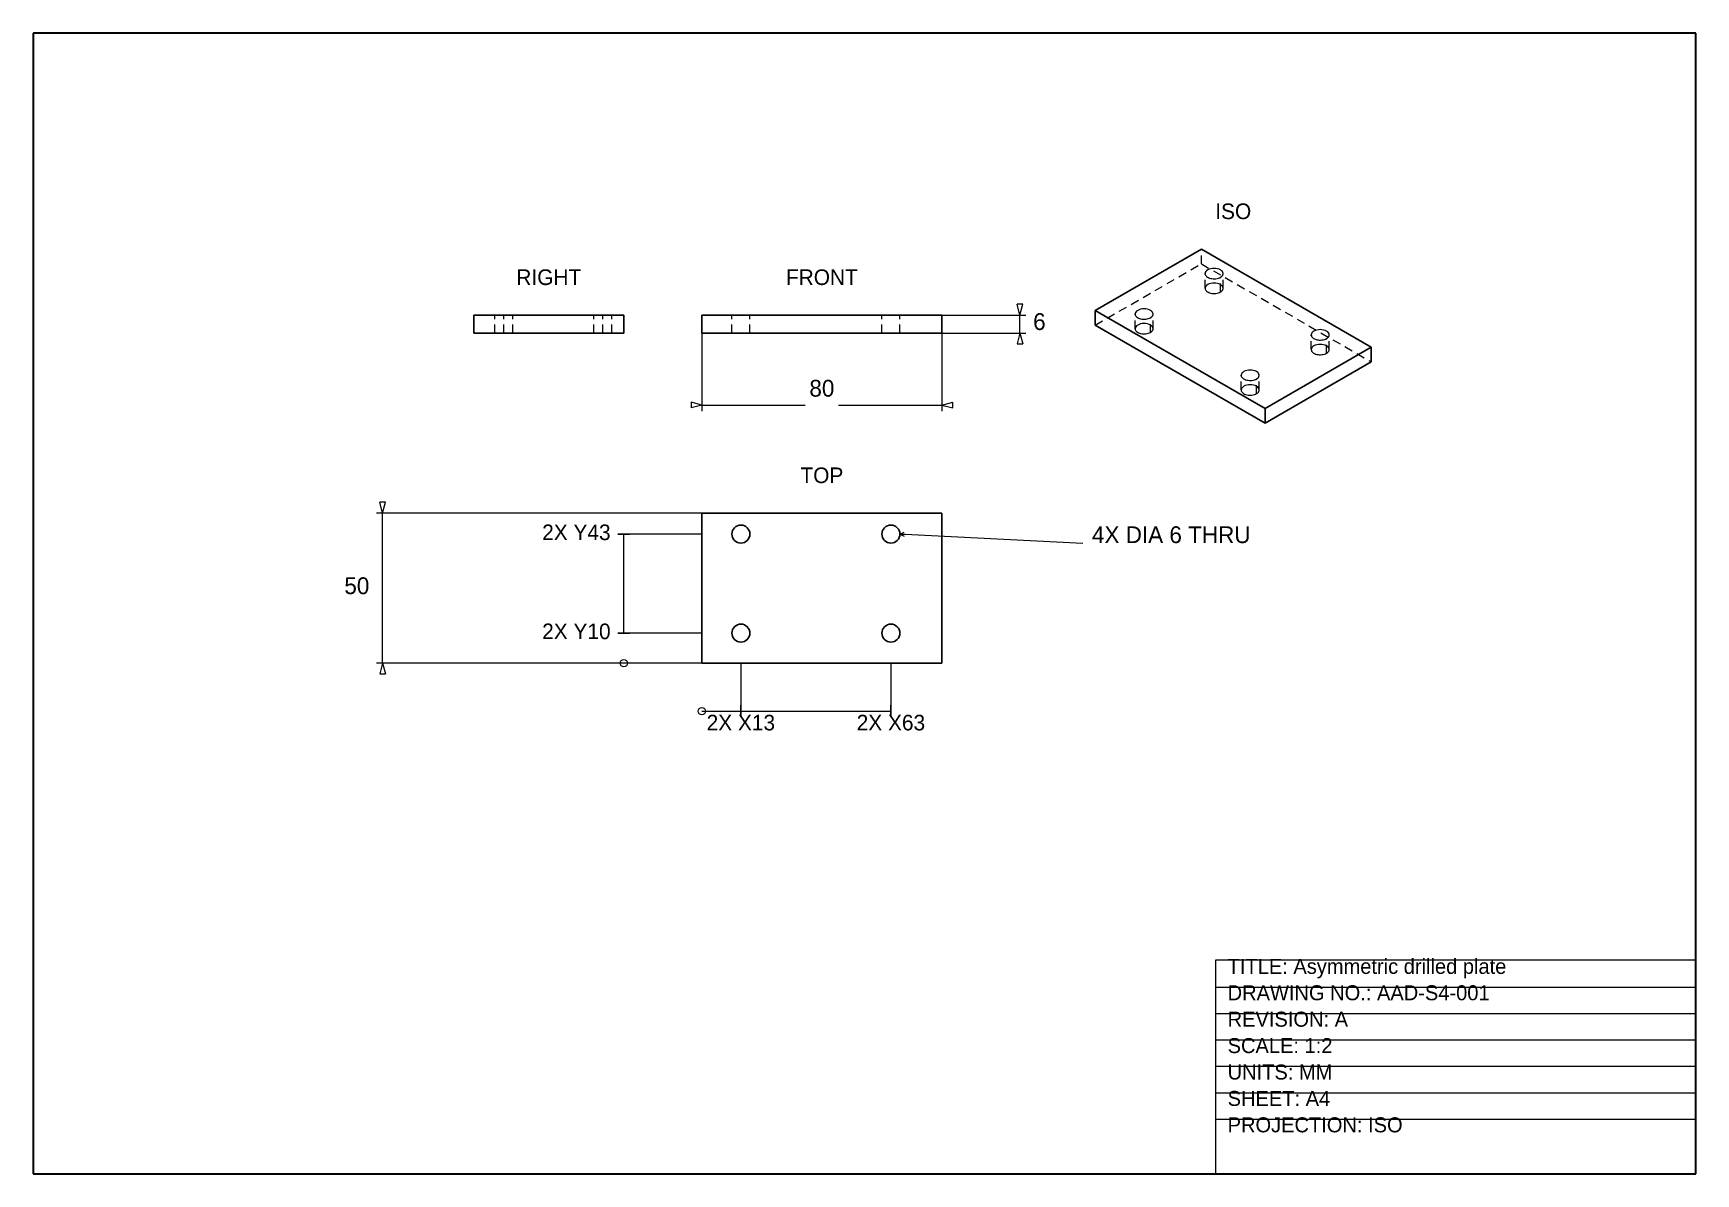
# Model space of a CAD drawing. Header units: millimetres. Extents: x 10 to 287, y 10 to 200.
import ezdxf
from ezdxf.enums import TextEntityAlignment as Align

# ---------------------------------------------------------------- set-up
doc = ezdxf.new("R2010")
doc.units = ezdxf.units.MM
doc.linetypes.add('AAD_HIDDEN', pattern=[2.3, 1.4, -0.9])
for name, color, linetype, lineweight in [('ANNOTATION', 7, 'Continuous', 18), ('BORDER', 7, 'Continuous', 18), ('DIMENSIONS', 7, 'Continuous', 18), ('HIDDEN', 8, 'Continuous', 18), ('TITLE', 7, 'Continuous', 18), ('VISIBLE', 7, 'Continuous', 18)]:
    doc.layers.add(name, color=color, linetype=linetype, lineweight=lineweight)

msp = doc.modelspace()

# ---------------------------------------------------------------- linework, layer by layer
at = {"layer": 'BORDER', "lineweight": 30}
for p, q in [((287, 200), (10, 200)), ((10, 200), (10, 10)), ((287, 10), (287, 200)), ((10, 10), (287, 10))]:
    msp.add_line(p, q, dxfattribs=at)
at = {"layer": 'DIMENSIONS', "lineweight": 13}
for p, q in [((161.4, 153.06), (175.4, 153.06)), ((174.88, 154.86), (173.92, 154.86)), ((121.4, 150.06), (121.4, 137.06)), ((161.4, 150.06), (161.4, 137.06)), ((161.4, 150.06), (175.4, 150.06)), ((173.92, 148.26), (174.88, 148.26)), ((119.6, 138.54), (119.6, 137.58)), ((163.2, 137.58), (163.2, 138.54)), ((121.4, 120.06), (67.2, 120.06)), ((68.68, 121.86), (67.72, 121.86)), ((121.4, 116.56), (107.4, 116.56)), ((154.4, 116.56), (155.11, 116.88)), ((154.4, 116.56), (155.29, 116.56)), ((154.4, 116.56), (155.11, 116.24)), ((155.29, 116.56), (184.9, 115.06)), ((121.4, 100.06), (107.4, 100.06)), ((121.4, 95.06), (67.2, 95.06)), ((127.9, 95.06), (127.9, 86.06)), ((152.9, 95.06), (152.9, 86.06)), ((67.72, 93.26), (68.68, 93.26))]:
    msp.add_line(p, q, dxfattribs=at)
at = {"layer": 'DIMENSIONS', "lineweight": 18}
for p, q in [((174.4, 153.06), (173.92, 154.86)), ((174.4, 153.06), (174.88, 154.86)), ((174.4, 150.06), (174.4, 153.06)), ((174.4, 150.06), (173.92, 148.26)), ((174.4, 150.06), (174.88, 148.26)), ((121.4, 138.06), (119.6, 138.54)), ((161.4, 138.06), (163.2, 138.54)), ((121.4, 138.06), (119.6, 137.58)), ((121.4, 138.06), (138.64, 138.06)), ((144.15, 138.06), (161.4, 138.06)), ((161.4, 138.06), (163.2, 137.58)), ((68.2, 120.06), (67.72, 121.86)), ((68.2, 120.06), (68.68, 121.86)), ((68.2, 95.06), (68.2, 120.06)), ((107.4, 116.56), (109.4, 116.56)), ((108.4, 100.06), (108.4, 116.56)), ((107.4, 100.06), (109.4, 100.06)), ((68.2, 95.06), (67.72, 93.26)), ((68.2, 95.06), (68.68, 93.26)), ((121.4, 87.06), (152.9, 87.06)), ((127.9, 86.06), (127.9, 88.06)), ((152.9, 86.06), (152.9, 88.06))]:
    msp.add_line(p, q, dxfattribs=at)
for centre in [(108.4, 95.06), (121.4, 87.06)]:
    msp.add_circle(centre, 0.6, dxfattribs=at)
at = {"layer": 'HIDDEN', "linetype": 'AAD_HIDDEN', "lineweight": 18}
for p, q in [((204.63, 161.59), (204.63, 164.04)), ((186.95, 151.39), (204.63, 161.59)), ((204.63, 161.59), (232.92, 145.26)), ((205.25, 157.51), (205.25, 159.96)), ((207.81, 156.9), (207.81, 159.35)), ((208.25, 157.51), (208.25, 159.96)), ((86.9, 150.06), (86.9, 153.06)), ((86.9, 153.06), (88.4, 153.06)), ((89.9, 153.06), (86.9, 153.06)), ((88.4, 150.06), (88.4, 153.06)), ((88.4, 153.06), (89.9, 153.06)), ((89.9, 150.06), (89.9, 153.06)), ((103.4, 150.06), (103.4, 153.06)), ((103.4, 153.06), (104.9, 153.06)), ((106.4, 153.06), (103.4, 153.06)), ((104.9, 150.06), (104.9, 153.06)), ((104.9, 153.06), (106.4, 153.06)), ((106.4, 150.06), (106.4, 153.06)), ((126.4, 150.06), (126.4, 153.06)), ((129.4, 153.06), (126.4, 153.06)), ((129.4, 150.06), (129.4, 153.06)), ((151.4, 150.06), (151.4, 153.06)), ((154.4, 153.06), (151.4, 153.06)), ((154.4, 150.06), (154.4, 153.06)), ((193.59, 150.77), (193.59, 153.22)), ((196.15, 150.16), (196.15, 152.61)), ((196.59, 150.77), (196.59, 153.22)), ((86.9, 150.06), (88.4, 150.06)), ((89.9, 150.06), (86.9, 150.06)), ((88.4, 150.06), (89.9, 150.06)), ((103.4, 150.06), (104.9, 150.06)), ((106.4, 150.06), (103.4, 150.06)), ((104.9, 150.06), (106.4, 150.06)), ((129.4, 150.06), (126.4, 150.06)), ((154.4, 150.06), (151.4, 150.06)), ((222.93, 147.3), (222.93, 149.75)), ((225.93, 147.3), (225.93, 149.75)), ((225.49, 146.69), (225.49, 149.14)), ((211.26, 140.57), (211.26, 143.02)), ((213.82, 139.96), (213.82, 142.41)), ((214.26, 140.57), (214.26, 143.02))]:
    msp.add_line(p, q, dxfattribs=at)
at = {"layer": 'HIDDEN', "linetype": 'AAD_HIDDEN', "lineweight": 15}
for points in [[(208.25, 157.51), (208.22, 157.68), (208.14, 157.84), (208, 157.99), (207.81, 158.12), (207.59, 158.23), (207.33, 158.31), (207.05, 158.36), (206.75, 158.38), (206.46, 158.36), (206.18, 158.31), (205.92, 158.23), (205.69, 158.12), (205.51, 157.99), (205.37, 157.84), (205.28, 157.68), (205.25, 157.51)], [(205.25, 157.51), (205.27, 157.38), (205.32, 157.26), (205.4, 157.14), (205.51, 157.03), (205.64, 156.93), (205.8, 156.84), (205.98, 156.77), (206.18, 156.71), (206.39, 156.67), (206.61, 156.65), (206.83, 156.65), (207.05, 156.66), (207.26, 156.7), (207.46, 156.75), (207.65, 156.82), (207.81, 156.9)], [(207.81, 156.9), (207.86, 156.93), (207.91, 156.96), (207.96, 156.99), (208, 157.03), (208.04, 157.07), (208.08, 157.1), (208.11, 157.14), (208.14, 157.18), (208.17, 157.22), (208.19, 157.26), (208.21, 157.3), (208.22, 157.34), (208.24, 157.38), (208.25, 157.43), (208.25, 157.47), (208.25, 157.51)], [(196.59, 150.77), (196.56, 150.94), (196.47, 151.11), (196.33, 151.26), (196.15, 151.39), (195.92, 151.49), (195.66, 151.57), (195.38, 151.62), (195.09, 151.64), (194.79, 151.62), (194.51, 151.57), (194.25, 151.49), (194.03, 151.39), (193.84, 151.26), (193.7, 151.11), (193.61, 150.94), (193.59, 150.77)], [(193.59, 150.77), (193.6, 150.65), (193.65, 150.52), (193.73, 150.4), (193.84, 150.29), (193.97, 150.19), (194.13, 150.11), (194.31, 150.03), (194.51, 149.97), (194.72, 149.93), (194.94, 149.91), (195.16, 149.91), (195.38, 149.93), (195.59, 149.96), (195.79, 150.01), (195.98, 150.08), (196.15, 150.16)], [(196.15, 150.16), (196.2, 150.19), (196.25, 150.23), (196.29, 150.26), (196.33, 150.29), (196.37, 150.33), (196.41, 150.37), (196.44, 150.4), (196.47, 150.44), (196.5, 150.48), (196.52, 150.52), (196.54, 150.56), (196.56, 150.61), (196.57, 150.65), (196.58, 150.69), (196.58, 150.73), (196.59, 150.77)], [(225.93, 147.3), (225.9, 147.47), (225.82, 147.64), (225.68, 147.79), (225.49, 147.92), (225.26, 148.02), (225, 148.1), (224.72, 148.15), (224.43, 148.17), (224.14, 148.15), (223.86, 148.1), (223.6, 148.02), (223.37, 147.92), (223.18, 147.79), (223.05, 147.64), (222.96, 147.47), (222.93, 147.3)], [(222.93, 147.3), (222.95, 147.18), (223, 147.05), (223.07, 146.93), (223.18, 146.82), (223.32, 146.72), (223.48, 146.64), (223.66, 146.56), (223.86, 146.5), (224.07, 146.46), (224.28, 146.44), (224.5, 146.44), (224.72, 146.46), (224.94, 146.49), (225.14, 146.54), (225.32, 146.61), (225.49, 146.69)], [(225.49, 146.69), (225.54, 146.72), (225.59, 146.76), (225.64, 146.79), (225.68, 146.82), (225.72, 146.86), (225.75, 146.9), (225.79, 146.93), (225.82, 146.97), (225.84, 147.01), (225.87, 147.05), (225.89, 147.09), (225.9, 147.14), (225.91, 147.18), (225.92, 147.22), (225.93, 147.26), (225.93, 147.3)], [(214.26, 140.57), (214.23, 140.74), (214.15, 140.9), (214.01, 141.05), (213.82, 141.18), (213.6, 141.29), (213.34, 141.37), (213.06, 141.42), (212.76, 141.43), (212.47, 141.42), (212.19, 141.37), (211.93, 141.29), (211.7, 141.18), (211.52, 141.05), (211.38, 140.9), (211.29, 140.74), (211.26, 140.57)], [(211.26, 140.57), (211.28, 140.44), (211.33, 140.32), (211.41, 140.2), (211.52, 140.09), (211.65, 139.99), (211.81, 139.9), (211.99, 139.83), (212.19, 139.77), (212.4, 139.73), (212.62, 139.71), (212.84, 139.7), (213.06, 139.72), (213.27, 139.75), (213.47, 139.8), (213.66, 139.87), (213.82, 139.96)], [(213.82, 139.96), (213.88, 139.99), (213.92, 140.02), (213.97, 140.05), (214.01, 140.09), (214.05, 140.12), (214.09, 140.16), (214.12, 140.2), (214.15, 140.24), (214.18, 140.28), (214.2, 140.32), (214.22, 140.36), (214.23, 140.4), (214.25, 140.44), (214.26, 140.48), (214.26, 140.53), (214.26, 140.57)]]:
    msp.add_lwpolyline(points, dxfattribs=at)
at = {"layer": 'TITLE', "lineweight": 18}
for p, q in [((287, 45.6), (207, 45.6)), ((207, 45.6), (207, 10)), ((287, 10), (287, 45.6)), ((207, 10), (287, 10))]:
    msp.add_line(p, q, dxfattribs=at)
at = {"layer": 'TITLE', "lineweight": 13}
for p, q in [((207, 41.1), (287, 41.1)), ((207, 36.7), (287, 36.7)), ((207, 32.3), (287, 32.3)), ((207, 27.9), (287, 27.9)), ((207, 23.5), (287, 23.5)), ((207, 19.1), (287, 19.1))]:
    msp.add_line(p, q, dxfattribs=at)
at = {"layer": 'VISIBLE', "lineweight": 25}
for p, q in [((186.95, 153.84), (204.63, 164.04)), ((204.63, 164.04), (232.92, 147.71)), ((83.4, 150.06), (83.4, 153.06)), ((83.4, 153.06), (108.4, 153.06)), ((108.4, 150.06), (108.4, 153.06)), ((121.4, 150.06), (121.4, 153.06)), ((121.4, 153.06), (161.4, 153.06)), ((161.4, 150.06), (161.4, 153.06)), ((186.95, 151.39), (186.95, 153.84)), ((186.95, 153.84), (215.24, 137.51)), ((83.4, 150.06), (108.4, 150.06)), ((121.4, 150.06), (161.4, 150.06)), ((186.95, 151.39), (215.24, 135.06)), ((215.24, 137.51), (232.92, 147.71)), ((232.92, 145.26), (232.92, 147.71)), ((215.24, 135.06), (232.92, 145.26)), ((215.24, 135.06), (215.24, 137.51)), ((121.4, 95.06), (121.4, 120.06)), ((121.4, 120.06), (161.4, 120.06)), ((161.4, 95.06), (161.4, 120.06)), ((121.4, 95.06), (161.4, 95.06))]:
    msp.add_line(p, q, dxfattribs=at)
at = {"layer": 'VISIBLE', "lineweight": 18}
for points in [[(208.25, 159.96), (208.22, 160.13), (208.14, 160.29), (208, 160.44), (207.81, 160.57), (207.59, 160.68), (207.33, 160.76), (207.05, 160.81), (206.75, 160.83), (206.46, 160.81), (206.18, 160.76), (205.92, 160.68), (205.69, 160.57), (205.51, 160.44), (205.37, 160.29), (205.28, 160.13), (205.25, 159.96)], [(205.25, 159.96), (205.27, 159.83), (205.32, 159.71), (205.4, 159.59), (205.51, 159.48), (205.64, 159.38), (205.8, 159.29), (205.98, 159.22), (206.18, 159.16), (206.39, 159.12), (206.61, 159.1), (206.83, 159.1), (207.05, 159.11), (207.26, 159.14), (207.46, 159.2), (207.65, 159.26), (207.81, 159.35)], [(207.81, 159.35), (207.86, 159.38), (207.91, 159.41), (207.96, 159.44), (208, 159.48), (208.04, 159.52), (208.08, 159.55), (208.11, 159.59), (208.14, 159.63), (208.17, 159.67), (208.19, 159.71), (208.21, 159.75), (208.22, 159.79), (208.24, 159.83), (208.25, 159.88), (208.25, 159.92), (208.25, 159.96)], [(196.59, 153.22), (196.56, 153.39), (196.47, 153.56), (196.33, 153.71), (196.15, 153.84), (195.92, 153.94), (195.66, 154.02), (195.38, 154.07), (195.09, 154.09), (194.79, 154.07), (194.51, 154.02), (194.25, 153.94), (194.03, 153.84), (193.84, 153.71), (193.7, 153.56), (193.61, 153.39), (193.59, 153.22)], [(193.59, 153.22), (193.6, 153.1), (193.65, 152.97), (193.73, 152.85), (193.84, 152.74), (193.97, 152.64), (194.13, 152.55), (194.31, 152.48), (194.51, 152.42), (194.72, 152.38), (194.94, 152.36), (195.16, 152.36), (195.38, 152.37), (195.59, 152.41), (195.79, 152.46), (195.98, 152.53), (196.15, 152.61)], [(196.15, 152.61), (196.2, 152.64), (196.25, 152.67), (196.29, 152.71), (196.33, 152.74), (196.37, 152.78), (196.41, 152.82), (196.44, 152.85), (196.47, 152.89), (196.5, 152.93), (196.52, 152.97), (196.54, 153.01), (196.56, 153.06), (196.57, 153.1), (196.58, 153.14), (196.58, 153.18), (196.59, 153.22)], [(225.93, 149.75), (225.9, 149.92), (225.82, 150.09), (225.68, 150.24), (225.49, 150.37), (225.26, 150.47), (225, 150.55), (224.72, 150.6), (224.43, 150.62), (224.14, 150.6), (223.86, 150.55), (223.6, 150.47), (223.37, 150.37), (223.18, 150.24), (223.05, 150.09), (222.96, 149.92), (222.93, 149.75)], [(222.93, 149.75), (222.95, 149.63), (223, 149.5), (223.07, 149.38), (223.18, 149.27), (223.32, 149.17), (223.48, 149.08), (223.66, 149.01), (223.86, 148.95), (224.07, 148.91), (224.28, 148.89), (224.5, 148.89), (224.72, 148.9), (224.94, 148.94), (225.14, 148.99), (225.32, 149.06), (225.49, 149.14)], [(225.49, 149.14), (225.54, 149.17), (225.59, 149.2), (225.64, 149.24), (225.68, 149.27), (225.72, 149.31), (225.75, 149.35), (225.79, 149.38), (225.82, 149.42), (225.84, 149.46), (225.87, 149.5), (225.89, 149.54), (225.9, 149.59), (225.91, 149.63), (225.92, 149.67), (225.93, 149.71), (225.93, 149.75)], [(214.26, 143.02), (214.23, 143.19), (214.15, 143.35), (214.01, 143.5), (213.82, 143.63), (213.6, 143.74), (213.34, 143.82), (213.06, 143.87), (212.76, 143.88), (212.47, 143.87), (212.19, 143.82), (211.93, 143.74), (211.7, 143.63), (211.52, 143.5), (211.38, 143.35), (211.29, 143.19), (211.26, 143.02)], [(211.26, 143.02), (211.28, 142.89), (211.33, 142.77), (211.41, 142.65), (211.52, 142.54), (211.65, 142.44), (211.81, 142.35), (211.99, 142.28), (212.19, 142.22), (212.4, 142.18), (212.62, 142.16), (212.84, 142.15), (213.06, 142.17), (213.27, 142.2), (213.47, 142.25), (213.66, 142.32), (213.82, 142.41)], [(213.82, 142.41), (213.88, 142.44), (213.92, 142.47), (213.97, 142.5), (214.01, 142.54), (214.05, 142.57), (214.09, 142.61), (214.12, 142.65), (214.15, 142.69), (214.18, 142.73), (214.2, 142.77), (214.22, 142.81), (214.23, 142.85), (214.25, 142.89), (214.26, 142.93), (214.26, 142.98), (214.26, 143.02)]]:
    msp.add_lwpolyline(points, dxfattribs=at)
at = {"layer": 'VISIBLE', "lineweight": 25}
for centre in [(127.9, 116.56), (152.9, 116.56), (127.9, 100.06), (152.9, 100.06)]:
    msp.add_circle(centre, 1.5, dxfattribs=at)

# ---------------------------------------------------------------- texts
at = {"layer": 'ANNOTATION', "lineweight": 18}
for s, p in [('ISO', (209.94, 169.04)), ('RIGHT', (95.9, 158.06)), ('FRONT', (141.4, 158.06)), ('TOP', (141.4, 125.06))]:
    msp.add_text(s, height=2.6, dxfattribs=at).set_placement(p, align=Align.CENTER)
at = {"layer": 'DIMENSIONS', "lineweight": 18}
for s, p in [('6', (176.6, 150.56)), ('4X DIA 6 THRU', (186.4, 115.06))]:
    msp.add_text(s, height=2.8, dxfattribs=at).set_placement(p)
for s, height, p in [('80', 2.8, (141.4, 139.46)), ('2X X13', 2.6, (127.9, 83.86)), ('2X X63', 2.6, (152.9, 83.86))]:
    msp.add_text(s, height=height, dxfattribs=at).set_placement(p, align=Align.CENTER)
for s, height, p in [('2X Y43', 2.6, (106.2, 115.56)), ('50', 2.8, (66, 106.56)), ('2X Y10', 2.6, (106.2, 99.06))]:
    msp.add_text(s, height=height, dxfattribs=at).set_placement(p, align=Align.RIGHT)
at = {"layer": 'TITLE', "lineweight": 18}
for s, p in [('TITLE: Asymmetric drilled plate', (209, 43.3)), ('DRAWING NO.: AAD-S4-001', (209, 38.9)), ('REVISION: A', (209, 34.5)), ('SCALE: 1:2', (209, 30.1)), ('UNITS: MM', (209, 25.7)), ('SHEET: A4', (209, 21.3)), ('PROJECTION: ISO', (209, 16.9))]:
    msp.add_text(s, height=2.5, dxfattribs=at).set_placement(p)

doc.saveas('drawing.dxf')
